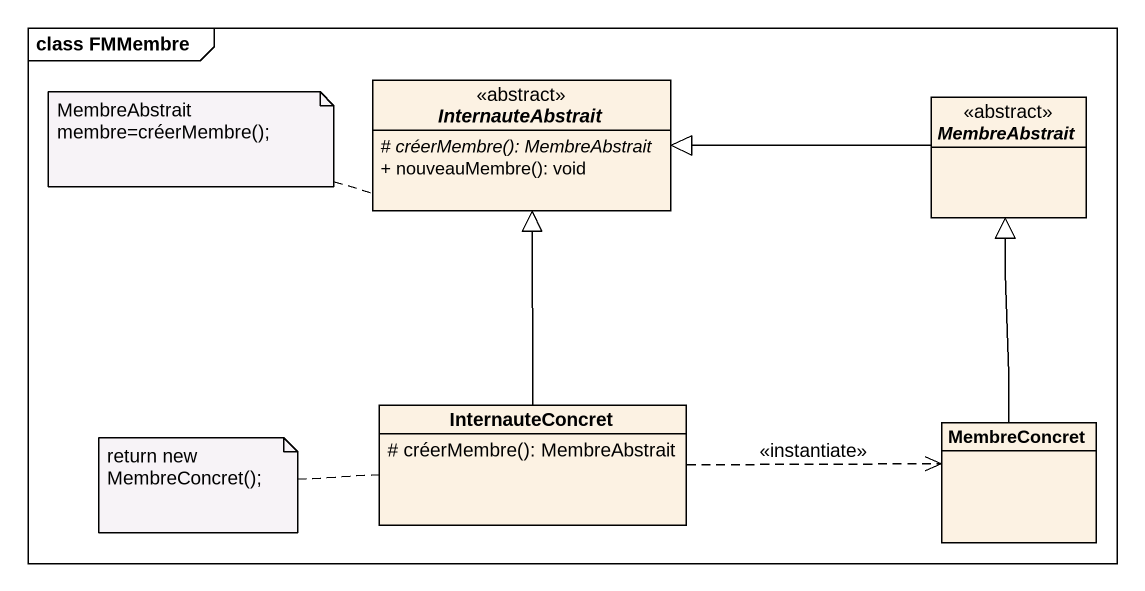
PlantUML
@startuml
mainframe class FMMembre
hide circle
hide empty members
skinparam classAttributeIconSize 0
abstract class InternauteAbstrait <<abstract>> {
  {abstract} # créerMembre(): MembreAbstrait
  + nouveauMembre(): void
}
abstract class MembreAbstrait <<abstract>>
class InternauteConcret {
  # créerMembre(): MembreAbstrait
}
class MembreConcret
MembreAbstrait -left-|> InternauteAbstrait
InternauteConcret -up-|> InternauteAbstrait
InternauteConcret .right.> MembreConcret : <<instantiate>>
MembreConcret -up-|> MembreAbstrait
note left of InternauteAbstrait : MembreAbstrait membre=créerMembre();
note left of InternauteConcret : return new MembreConcret();
@enduml
